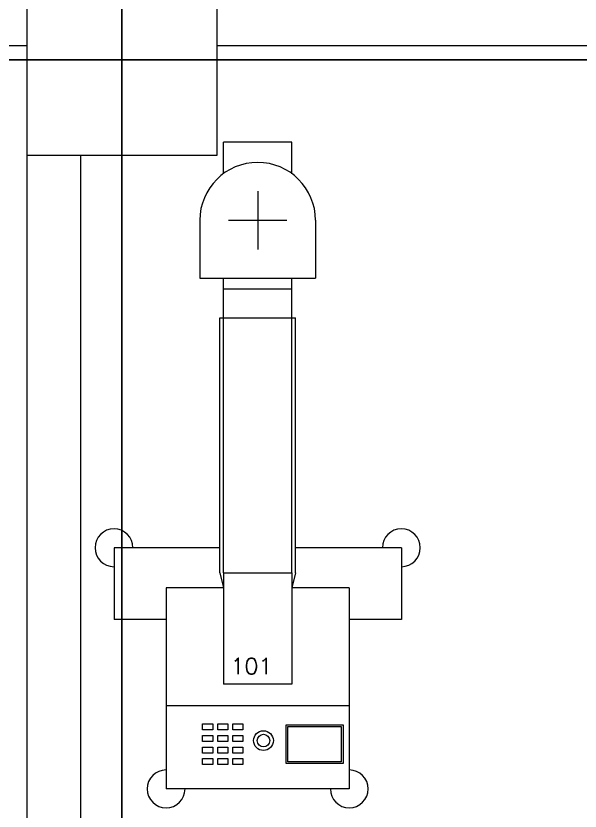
# Model space of a CAD drawing. Header units: metres. Extents: x -18745 to 220762, y -1579758 to -1356048.
# Drawn here: x 129668 to 131239, y -1399179 to -1396965 of the extents above; entities that cross this region are included whole.
import ezdxf

# ---------------------------------------------------------------- set-up
doc = ezdxf.new("R2010")
doc.units = ezdxf.units.M
doc.layers.get('0').update_dxf_attribs({"lineweight": 0})
doc.layers.add('A-100 - Copy$0$axes', color=8, linetype='Continuous')
for name, color, linetype, lineweight in [('A-100 - Copy$0$Medical Equipment and Furniture', 8, 'Continuous', 0), ('A-100 - Copy$0$Structure', 8, 'Continuous', 9), ('A-100 - Copy$0$Walls', 8, 'Continuous', 0)]:
    doc.layers.add(name, color=color, linetype=linetype, lineweight=lineweight)
doc.styles.add('A-100 - Copy$0$list_ghTextstyle', font='romans.shx', dxfattribs={"height": 0.25})

# ---------------------------------------------------------------- blocks, each defined once
blk = doc.blocks.new('A-100 - Copy$0$C Arm')
at = {"layer": 'A-100 - Copy$0$Medical Equipment and Furniture'}
for p, q in [((-785161.7, -312190.8), (-785352.7, -312190.8)), ((-785352.7, -312278.6), (-785352.7, -312190.8)), ((-785161.7, -312278.6), (-785161.7, -312190.8)), ((-785257.2, -312327.1), (-785257.2, -312489.5)), ((-785418.3, -312408.3), (-785418.3, -312569.4)), ((-785338.3, -312408.3), (-785176, -312408.3)), ((-785096.1, -312408.3), (-785096.1, -312569.4)), ((-785418.3, -312569.4), (-785096.1, -312569.4)), ((-785352.7, -313389.4), (-785352.7, -312569.4)), ((-785161.7, -313389.4), (-785161.7, -312569.4)), ((-785352.7, -312599.4), (-785161.7, -312599.4)), ((-785362.7, -312679.4), (-785151.7, -312679.4)), ((-785362.7, -313389.4), (-785362.7, -312679.4)), ((-785151.7, -313389.4), (-785151.7, -312679.4)), ((-785362.7, -313319.6), (-785657.2, -313319.6)), ((-785657.2, -313319.6), (-785657.2, -313519.6)), ((-784857.2, -313319.6), (-785151.7, -313319.6)), ((-784857.2, -313319.6), (-784857.2, -313519.6)), ((-785362.7, -313389.4), (-785352.7, -313430.8)), ((-785352.7, -313389.4), (-785161.7, -313389.4)), ((-785352.7, -313389.4), (-785352.7, -313698.9)), ((-785161.7, -313389.4), (-785161.7, -313698.9)), ((-785151.7, -313389.4), (-785161.7, -313430.8)), ((-785352.7, -313430.8), (-785512.2, -313430.8)), ((-785512.2, -313430.8), (-785512.2, -313990.8)), ((-785002.2, -313430.8), (-785161.7, -313430.8)), ((-785002.2, -313430.8), (-785002.2, -313990.8)), ((-785512.2, -313519.6), (-785657.2, -313519.6)), ((-784857.2, -313519.6), (-785002.2, -313519.6)), ((-785161.7, -313698.9), (-785352.7, -313698.9)), ((-785512.2, -313758.4), (-785002.2, -313758.4)), ((-785002.2, -313990.8), (-785512.2, -313990.8))]:
    blk.add_line(p, q, dxfattribs=at)
for points in [[(-785410.4, -313809.9), (-785382.2, -313809.9), (-785382.2, -313826.8), (-785410.4, -313826.8)], [(-785368.4, -313809.9), (-785340.1, -313809.9), (-785340.1, -313826.8), (-785368.4, -313826.8)], [(-785326.3, -313809.9), (-785298.1, -313809.9), (-785298.1, -313826.8), (-785326.3, -313826.8)], [(-785178.2, -313812.4), (-785019.4, -313812.4), (-785019.4, -313920.3), (-785178.2, -313920.3)], [(-785173.2, -313817.4), (-785024.4, -313817.4), (-785024.4, -313915.3), (-785173.2, -313915.3)], [(-785410.4, -313842), (-785382.2, -313842), (-785382.2, -313859), (-785410.4, -313859)], [(-785368.4, -313842), (-785340.1, -313842), (-785340.1, -313859), (-785368.4, -313859)], [(-785326.3, -313842), (-785298.1, -313842), (-785298.1, -313859), (-785326.3, -313859)], [(-785410.4, -313874.2), (-785382.2, -313874.2), (-785382.2, -313891.1), (-785410.4, -313891.1)], [(-785368.4, -313874.2), (-785340.1, -313874.2), (-785340.1, -313891.1), (-785368.4, -313891.1)], [(-785326.3, -313874.2), (-785298.1, -313874.2), (-785298.1, -313891.1), (-785326.3, -313891.1)], [(-785410.4, -313906.3), (-785382.2, -313906.3), (-785382.2, -313923.3), (-785410.4, -313923.3)], [(-785368.4, -313906.3), (-785340.1, -313906.3), (-785340.1, -313923.3), (-785368.4, -313923.3)], [(-785326.3, -313906.3), (-785298.1, -313906.3), (-785298.1, -313923.3), (-785326.3, -313923.3)]]:
    blk.add_lwpolyline(points, close=True, dxfattribs=at)
for radius in [27.5, 17.5]:
    blk.add_circle((-785241.1, -313856.3), radius, dxfattribs=at)
for centre, radius, start, end in [((-785257.2, -312408.3), 161.1, 0, 180), ((-785657.2, -313319.6), 52.7, 0, 270), ((-784857.2, -313319.6), 52.7, 270, 180), ((-785512.2, -313990.8), 52.7, 90, 0), ((-785002.2, -313990.8), 52.7, 180, 90)]:
    blk.add_arc(centre, radius, start, end, dxfattribs=at)
blk = doc.blocks.new('A-100 - Copy')
at = {"layer": 'A-100 - Copy$0$axes'}
for p, q in [((129963.3, -1477297.4, 0), (129963.3, -1387547.7, 0)), ((178940.3, -1397087.7, 0), (95650.8, -1397087.7, 0))]:
    blk.add_line(p, q, dxfattribs=at)
at = {"layer": 'A-100 - Copy$0$Structure', "elevation": 0}
blk.add_lwpolyline([(129698.3, -1397352.7), (130228.3, -1397352.7), (130228.3, -1396822.7), (129698.3, -1396822.7)], close=True, dxfattribs=at)
at = {"layer": 'A-100 - Copy$0$Walls'}
for p, q in [((123028.3, -1397047.7, 0), (129698.3, -1397047.7, 0)), ((130228.3, -1397047.7, 0), (136898.3, -1397047.7, 0)), ((129698.3, -1397352.7, 0), (129698.3, -1404022.7, 0)), ((129848.3, -1397352.7, 0), (129848.3, -1404022.7, 0))]:
    blk.add_line(p, q, dxfattribs=at)
at = {"layer": 'A-100 - Copy$0$Medical Equipment and Furniture'}
blk.add_blockref('A-100 - Copy$0$C Arm', (915598.7, -1085126.1, 0), dxfattribs=at)
at = {"layer": 'A-100 - Copy$0$Medical Equipment and Furniture', "style": 'A-100 - Copy$0$list_ghTextstyle'}
blk.add_text('101', height=45, dxfattribs=at).set_placement((130266.4, -1398798, 0))

msp = doc.modelspace()

# ---------------------------------------------------------------- block references
msp.add_blockref('A-100 - Copy', (0, 0))

doc.saveas('drawing.dxf')
